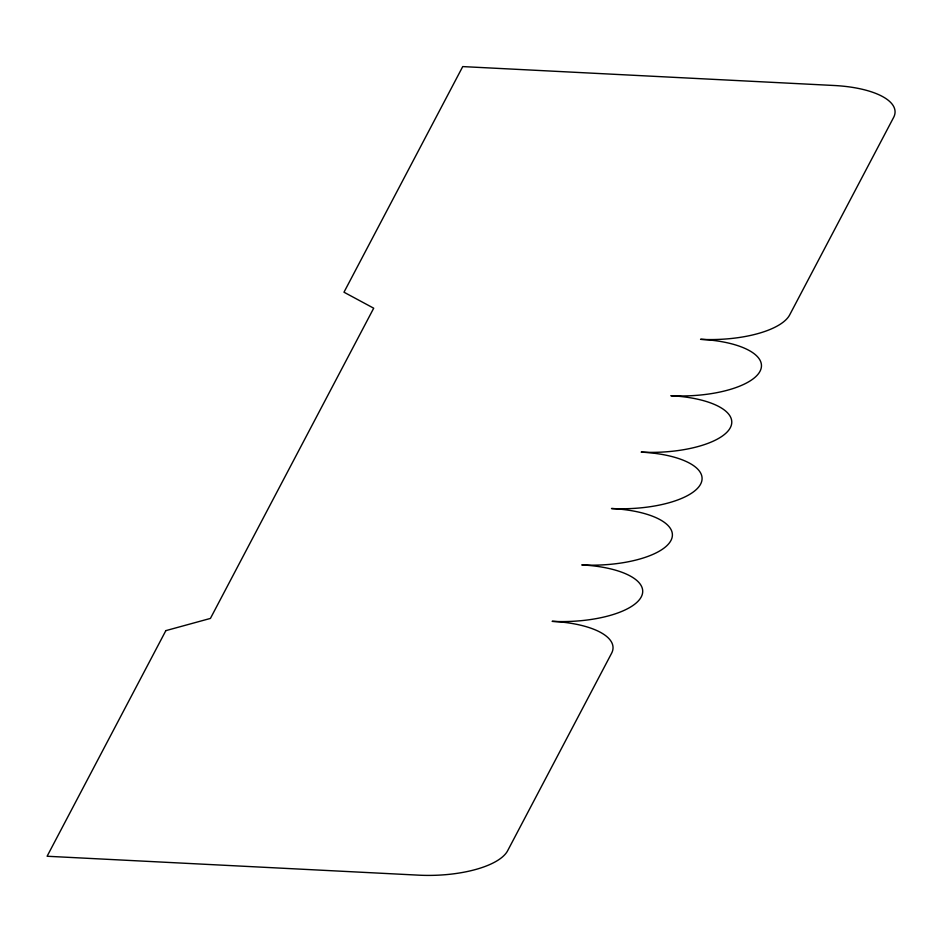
<?xml version="1.0" encoding="UTF-8"?>
<svg xmlns="http://www.w3.org/2000/svg" width="942" height="942" viewBox="0 0 942 942"><rect width="100%" height="100%" fill="white"/><g stroke="black" fill="none" stroke-linecap="round" stroke-linejoin="round"><path stroke-width="1.41" d="M165.851 630.634L47.1 856.254L418.519 875.153A75.772 28.39 -1.6 0 0 507.644 850.732L611.558 653.324A75.772 28.39 -1.6 0 0 552.118 621.331A75.772 28.39 -1.6 0 0 641.243 596.91A75.772 28.39 -1.6 0 0 581.803 564.929A75.772 28.39 -1.6 0 0 670.928 540.508A75.772 28.39 -1.6 0 0 611.488 508.527A75.772 28.39 -1.6 0 0 700.612 484.106A75.772 28.39 -1.6 0 0 641.172 452.125A75.772 28.39 -1.6 0 0 730.309 427.703A75.772 28.39 -1.6 0 0 670.869 395.722A75.772 28.39 -1.6 0 0 759.994 371.301A75.772 28.39 -1.6 0 0 700.554 339.32A75.772 28.39 -1.6 0 0 789.679 314.899L893.593 117.479A75.772 28.39 -1.6 0 0 834.153 85.498L462.734 66.588L343.983 292.208L373.703 308.199L210.419 618.423L165.851 630.634"/></g></svg>
